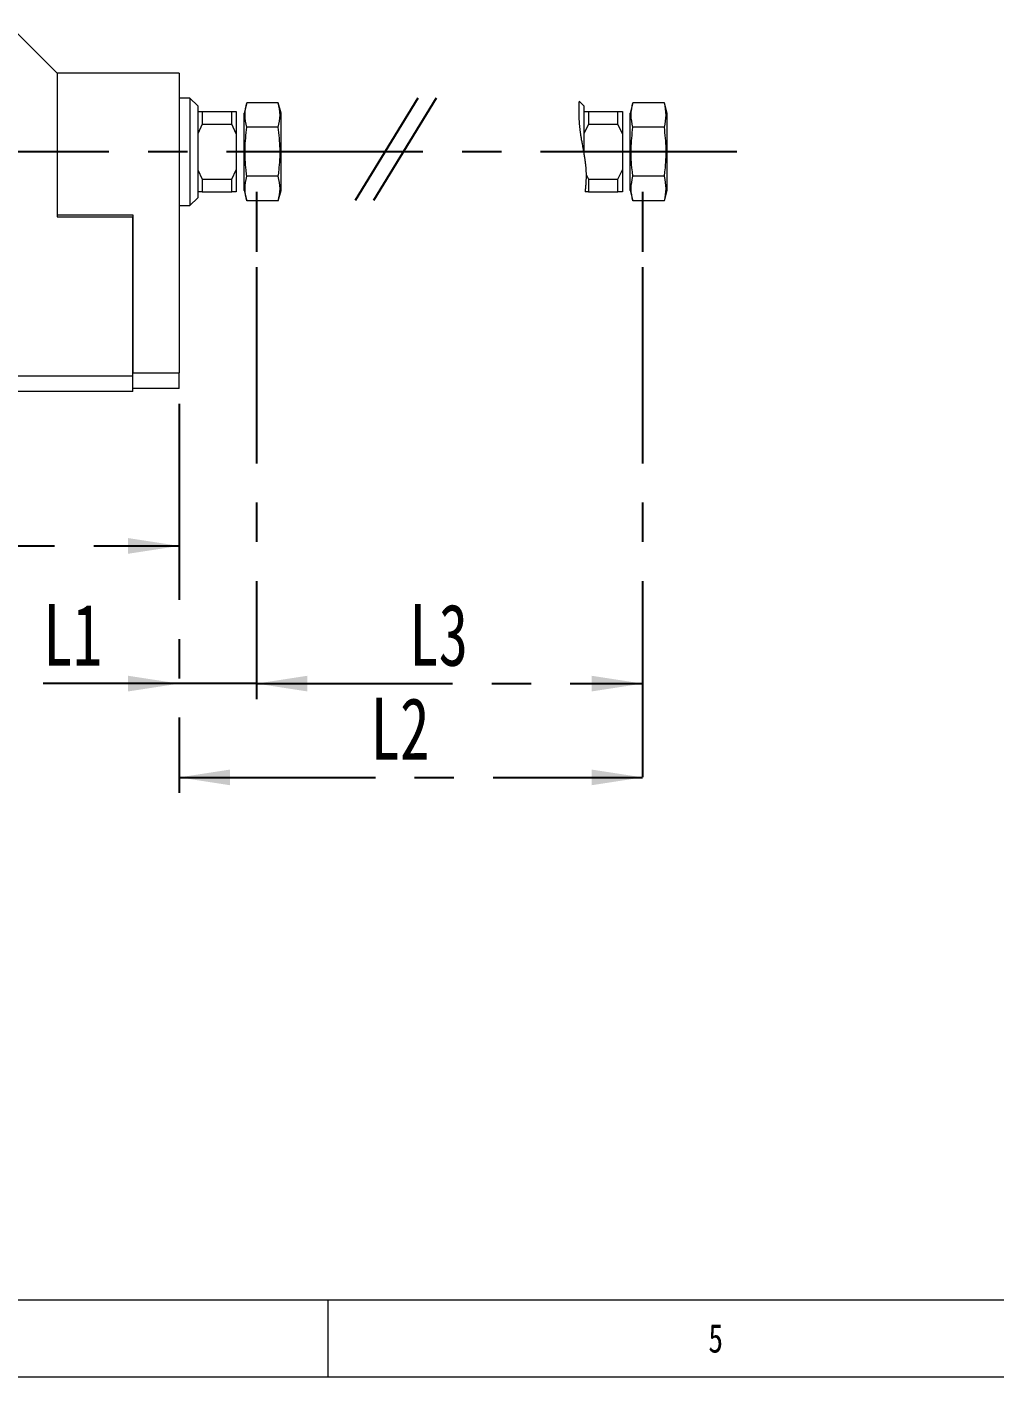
# Paper-space layout '시트2_ENG' of a CAD drawing. Header units: inches. Extents: x 0.2 to 16.3, y 0.2 to 11.5.
# Drawn here: x 7.5 to 9.967, y 0.197 to 3.638 of the extents above; entities that cross this region are included whole.
import ezdxf

# ---------------------------------------------------------------- set-up
doc = ezdxf.new("R2010")
doc.units = ezdxf.units.IN
doc.header["$MEASUREMENT"] = 0
doc.linetypes.add('CENTERX2', pattern=[0.8, 0.5, -0.1, 0.1, -0.1])
doc.layers.add('CENTER_LINE', color=7, linetype='CENTERX2')
doc.layers.add('DIMENSION', color=7, linetype='Continuous')
doc.styles.add('SLDTEXTSTYLE0', font='TXT', dxfattribs={"width": 0.7})
doc.styles.add('SLDTEXTSTYLE2', font='TXT', dxfattribs={"width": 0.75})
doc.dimstyles.new('SLDDIMSTYLE0', dxfattribs={"dimtxt": 0.15748, "dimasz": 0.13, "dimexe": 0, "dimexo": 0.0625, "dimgap": 0.03937, "dimtad": 1, "dimdec": 3, "dimrnd": 1e-09, "dimzin": 12, "dimdsep": 46, "dimtxsty": 'SLDTEXTSTYLE0', "dimsah": 1, "dimcen": 0.09, "dimadec": 0, "dimazin": 3, "dimtfac": 1, "dimtdec": 3, "dimtofl": 0, "dimtmove": 0, "dimatfit": 3, "dimfxl": 1, "dimfrac": 2, "dimtolj": 1, "dimtzin": 12, "dimarcsym": 0})
doc.dimstyles.new('SLDDIMSTYLE1', dxfattribs={"dimtxt": 0.15748, "dimasz": 0.13, "dimexe": 0, "dimexo": 0.0625, "dimgap": 0.03937, "dimtad": 1, "dimdec": 3, "dimrnd": 1e-09, "dimzin": 12, "dimdsep": 46, "dimtxsty": 'SLDTEXTSTYLE0', "dimsah": 1, "dimcen": 0.09, "dimadec": 0, "dimazin": 3, "dimtfac": 1, "dimtdec": 3, "dimtmove": 0, "dimatfit": 0, "dimfxl": 1, "dimfrac": 2, "dimtolj": 1, "dimtzin": 12, "dimarcsym": 0})

# ---------------------------------------------------------------- blocks, each defined once
blk = doc.blocks.new('_D_63')
at = {"layer": 'CENTER_LINE'}
for p, q in [((8.0848, 3.0258), (8.0848, 1.9252)), ((9.069, 3.0258), (9.069, 1.9252)), ((8.0848, 1.9645), (9.069, 1.9645))]:
    blk.add_line(p, q, dxfattribs=at)
for points in [[(8.0848, 1.9645), (8.2148, 1.9445), (8.2148, 1.9845)], [(9.069, 1.9645), (8.939, 1.9845), (8.939, 1.9445)]]:
    blk.add_solid(points, dxfattribs=at)
at = {"layer": 'CENTER_LINE', "insert": (8.4743, 2.1675), "char_height": 0.15748, "attachment_point": 1, "style": 'SLDTEXTSTYLE0'}
blk.add_mtext('L3', dxfattribs=at)
blk = doc.blocks.new('_D_64')
at = {"layer": 'CENTER_LINE'}
for p, q in [((8.0848, 3.0258), (8.0848, 1.9252)), ((7.8879, 2.6777), (7.8879, 1.9252)), ((7.8879, 1.9645), (7.5417, 1.9645)), ((8.0848, 1.9645), (7.8879, 1.9645)), ((8.0848, 1.9645), (8.3348, 1.9645))]:
    blk.add_line(p, q, dxfattribs=at)
for points in [[(7.8879, 1.9645), (7.7579, 1.9845), (7.7579, 1.9445)], [(8.0848, 1.9645), (8.2148, 1.9445), (8.2148, 1.9845)]]:
    blk.add_solid(points, dxfattribs=at)
at = {"layer": 'CENTER_LINE', "insert": (7.5417, 2.1675), "char_height": 0.15748, "attachment_point": 1, "style": 'SLDTEXTSTYLE0'}
blk.add_mtext('L1', dxfattribs=at)
blk = doc.blocks.new('_D_65')
at = {"layer": 'CENTER_LINE'}
for p, q in [((9.069, 3.0258), (9.069, 1.686)), ((7.8879, 2.6777), (7.8879, 1.686)), ((7.8879, 1.7254), (9.069, 1.7254))]:
    blk.add_line(p, q, dxfattribs=at)
for points in [[(7.8879, 1.7254), (8.0179, 1.7054), (8.0179, 1.7454)], [(9.069, 1.7254), (8.939, 1.7454), (8.939, 1.7054)]]:
    blk.add_solid(points, dxfattribs=at)
at = {"layer": 'CENTER_LINE', "insert": (8.3759, 1.9284), "char_height": 0.15748, "attachment_point": 1, "style": 'SLDTEXTSTYLE0'}
blk.add_mtext('L2', dxfattribs=at)
blk = doc.blocks.new('_D_67')
at = {"layer": 'CENTER_LINE'}
for p, q in [((4.4706, 3.1188), (4.4706, 2.2762)), ((7.8879, 2.6777), (7.8879, 2.2762)), ((4.4706, 2.3155), (7.8879, 2.3155))]:
    blk.add_line(p, q, dxfattribs=at)
for points in [[(4.4706, 2.3155), (4.6006, 2.2955), (4.6006, 2.3355)], [(7.8879, 2.3155), (7.7579, 2.3355), (7.7579, 2.2955)]]:
    blk.add_solid(points, dxfattribs=at)
at = {"layer": 'CENTER_LINE', "insert": (5.9378, 2.5185), "char_height": 0.15748, "attachment_point": 1, "style": 'SLDTEXTSTYLE0'}
blk.add_mtext('3.417', dxfattribs=at)

psp = doc.layouts.new('시트2_ENG')

# ---------------------------------------------------------------- linework, layer by layer
at = {"color": 7, "linetype": 'Continuous', "lineweight": 18}
for p, q in [((7.5769, 3.5203), (7.4588, 3.6384)), ((7.5769, 3.5203), (7.5769, 3.1592)), ((7.8879, 3.5203), (7.5769, 3.5203)), ((7.5769, 3.5203), (7.5769, 3.1541)), ((7.8879, 3.5203), (7.8879, 2.7565)), ((7.9155, 3.4573), (7.8879, 3.4573)), ((7.9352, 3.4376), (7.9155, 3.4573)), ((7.9155, 3.4573), (7.9155, 3.1835)), ((8.0604, 3.4453), (8.0533, 3.4187)), ((8.1407, 3.4453), (8.0604, 3.4453)), ((8.1478, 3.4187), (8.1407, 3.4453)), ((8.919, 3.4376), (8.9071, 3.4495)), ((9.0442, 3.4453), (9.0371, 3.4187)), ((9.1245, 3.4453), (9.0442, 3.4453)), ((9.1316, 3.4187), (9.1245, 3.4453)), ((7.9352, 3.4376), (7.9352, 3.2032)), ((7.9352, 3.4226), (7.947, 3.4226)), ((7.947, 3.4226), (7.947, 3.3903)), ((7.947, 3.4226), (8.0218, 3.4226)), ((8.0218, 3.3903), (8.0218, 3.4226)), ((8.0218, 3.4226), (8.0336, 3.4226)), ((8.0336, 3.4226), (8.0336, 3.3662)), ((8.0533, 3.3203), (8.0533, 3.4187)), ((8.1478, 3.3203), (8.1478, 3.4187)), ((8.919, 3.4376), (8.919, 3.3171)), ((8.919, 3.4226), (8.9308, 3.4226)), ((8.9308, 3.4226), (8.9308, 3.3903)), ((8.9308, 3.4226), (9.0056, 3.4226)), ((9.0056, 3.3903), (9.0056, 3.4226)), ((9.0056, 3.4226), (9.0174, 3.4226)), ((9.0174, 3.4226), (9.0174, 3.3662)), ((9.0371, 3.3203), (9.0371, 3.4187)), ((9.1316, 3.3203), (9.1316, 3.4187)), ((7.947, 3.3903), (7.9352, 3.3662)), ((7.947, 3.3903), (8.0218, 3.3903)), ((8.0336, 3.3662), (8.0218, 3.3903)), ((8.1407, 3.3828), (8.0604, 3.3828)), ((8.9308, 3.3903), (8.919, 3.3662)), ((8.9308, 3.3903), (9.0056, 3.3903)), ((9.0174, 3.3662), (9.0056, 3.3903)), ((9.1245, 3.3828), (9.0442, 3.3828)), ((8.0336, 3.3662), (8.0336, 3.2743)), ((9.0174, 3.3662), (9.0174, 3.2743)), ((8.0533, 3.2218), (8.0533, 3.3203)), ((8.1478, 3.2218), (8.1478, 3.3203)), ((9.0371, 3.2218), (9.0371, 3.3203)), ((9.1316, 3.2218), (9.1316, 3.3203)), ((7.9352, 3.2743), (7.947, 3.2502)), ((8.0218, 3.2502), (8.0336, 3.2743)), ((8.0336, 3.2743), (8.0336, 3.2179)), ((9.0056, 3.2502), (9.0174, 3.2743)), ((9.0174, 3.2743), (9.0174, 3.2179)), ((7.947, 3.2502), (8.0218, 3.2502)), ((7.947, 3.2502), (7.947, 3.2179)), ((8.0218, 3.2179), (8.0218, 3.2502)), ((8.1407, 3.2578), (8.0604, 3.2578)), ((8.9249, 3.2623), (8.9308, 3.2502)), ((8.9308, 3.2502), (9.0056, 3.2502)), ((8.9308, 3.2502), (8.9308, 3.2179)), ((9.0056, 3.2179), (9.0056, 3.2502)), ((9.1245, 3.2578), (9.0442, 3.2578)), ((7.9155, 3.1833), (7.9352, 3.2029)), ((7.947, 3.2179), (7.9352, 3.2179)), ((7.9352, 3.2032), (7.9352, 3.2029)), ((7.947, 3.2179), (8.0218, 3.2179)), ((8.0336, 3.2179), (8.0218, 3.2179)), ((8.0533, 3.2218), (8.0604, 3.1952)), ((8.1407, 3.1952), (8.1478, 3.2218)), ((8.9308, 3.2179), (8.9224, 3.2179)), ((8.9308, 3.2179), (9.0056, 3.2179)), ((9.0174, 3.2179), (9.0056, 3.2179)), ((9.0371, 3.2218), (9.0442, 3.1952)), ((9.1245, 3.1952), (9.1316, 3.2218)), ((7.8879, 3.1833), (7.9155, 3.1833)), ((7.9155, 3.1835), (7.9155, 3.1833)), ((8.1407, 3.1952), (8.0604, 3.1952)), ((9.1245, 3.1952), (9.0442, 3.1952)), ((7.5769, 3.1592), (7.7698, 3.1592)), ((7.5769, 3.1541), (7.7698, 3.1541)), ((7.7698, 3.1592), (7.7698, 2.7565)), ((7.7698, 2.7486), (7.7698, 3.1541)), ((7.7698, 2.7565), (7.8879, 2.7565)), ((7.8879, 2.7171), (7.8879, 2.7565)), ((7.7698, 2.7486), (5.0533, 2.7486)), ((7.7698, 2.7092), (7.7698, 2.7486)), ((7.7698, 2.7092), (5.0533, 2.7092)), ((7.8879, 2.7171), (7.7698, 2.7171)), ((0.3937, 0.3937), (16.1516, 0.3937)), ((8.2677, 0.1969), (8.2677, 0.3937)), ((0.1969, 0.1969), (16.3386, 0.1969))]:
    psp.add_line(p, q, dxfattribs=at)
at = {"color": 7, "linetype": 'Continuous', "lineweight": 18, "flags": 128}
psp.add_lwpolyline([(8.9071, 3.4495), (8.9069, 3.4477), (8.9068, 3.4459), (8.9067, 3.4441), (8.9066, 3.4421), (8.9065, 3.44), (8.9064, 3.438), (8.9063, 3.436), (8.9063, 3.434), (8.9062, 3.432), (8.9062, 3.43), (8.9062, 3.4278), (8.9061, 3.4257), (8.9061, 3.4235), (8.9061, 3.4213), (8.9061, 3.4191), (8.9062, 3.4173), (8.9062, 3.4155), (8.9063, 3.4137), (8.9063, 3.4119), (8.9064, 3.4102), (8.9064, 3.4084), (8.9065, 3.4067), (8.9066, 3.4051), (8.9067, 3.4034), (8.9068, 3.4018), (8.9069, 3.4001), (8.907, 3.3984), (8.9071, 3.3967), (8.9072, 3.395), (8.9074, 3.3933), (8.9075, 3.3916), (8.9077, 3.3899), (8.9078, 3.388), (8.908, 3.386), (8.9082, 3.3841), (8.9085, 3.3821), (8.9087, 3.3802), (8.9089, 3.3782), (8.9092, 3.3763), (8.9094, 3.3743), (8.9097, 3.3724), (8.9099, 3.3705), (8.9102, 3.3686), (8.9105, 3.3665), (8.9108, 3.3644), (8.9111, 3.3623), (8.9115, 3.3602), (8.9118, 3.3581), (8.9121, 3.356), (8.9125, 3.354), (8.9128, 3.3519), (8.9132, 3.3494), (8.9137, 3.3468), (8.9141, 3.3443), (8.9146, 3.3418), (8.915, 3.3393), (8.9156, 3.3361), (8.9162, 3.3329), (8.9168, 3.3297), (8.9173, 3.3265), (8.9179, 3.3234), (8.9185, 3.3202), (8.919, 3.3171), (8.9195, 3.3144), (8.9199, 3.3117), (8.9204, 3.309), (8.9208, 3.3063), (8.9211, 3.3042), (8.9214, 3.302), (8.9217, 3.2999), (8.922, 3.2978), (8.9223, 3.2956), (8.9226, 3.2934), (8.9229, 3.2912), (8.9231, 3.289), (8.9234, 3.2868), (8.9235, 3.2851), (8.9237, 3.2834), (8.9239, 3.2816), (8.924, 3.2799), (8.9242, 3.2782), (8.9243, 3.2764), (8.9244, 3.2746), (8.9245, 3.2729), (8.9246, 3.2711), (8.9247, 3.2693), (8.9248, 3.2676), (8.9248, 3.2658), (8.9249, 3.2641), (8.9249, 3.2623), (8.9249, 3.2606), (8.9249, 3.259), (8.9249, 3.2573), (8.9249, 3.2556), (8.9249, 3.2539), (8.9248, 3.2521), (8.9248, 3.2504), (8.9247, 3.2487), (8.9246, 3.2469), (8.9245, 3.2451), (8.9245, 3.2433), (8.9243, 3.2414), (8.9242, 3.2396), (8.9241, 3.2378), (8.924, 3.2356), (8.9238, 3.2333), (8.9236, 3.2311), (8.9234, 3.2289), (8.9232, 3.2267), (8.923, 3.2238), (8.9227, 3.2208), (8.9224, 3.2179)], dxfattribs=at)
at = {"color": 7, "linetype": 'Continuous', "lineweight": 18}
for points, knots in [([(8.0604, 3.3828), (8.0582, 3.3931), (8.0537, 3.4139), (8.0582, 3.4348), (8.0604, 3.4453)], [0, 0, 0, 0, 0.495216, 1, 1, 1, 1]), ([(8.1407, 3.3828), (8.1429, 3.3931), (8.1474, 3.4139), (8.1429, 3.4348), (8.1407, 3.4453)], [0, 0, 0, 0, 0.495216, 1, 1, 1, 1]), ([(9.0442, 3.3828), (9.042, 3.3931), (9.0375, 3.4139), (9.042, 3.4348), (9.0442, 3.4453)], [0, 0, 0, 0, 0.495288, 1, 1, 1, 1]), ([(9.1245, 3.3828), (9.1267, 3.3931), (9.1312, 3.4139), (9.1267, 3.4348), (9.1245, 3.4453)], [0, 0, 0, 0, 0.495288, 1, 1, 1, 1]), ([(8.0604, 3.2578), (8.0598, 3.263), (8.0568, 3.2862), (8.0545, 3.3281), (8.0584, 3.3645), (8.0604, 3.3828)], [0, 0, 0, 0, 0.126972, 0.560077, 1, 1, 1, 1]), ([(8.1407, 3.2578), (8.1413, 3.263), (8.1442, 3.2862), (8.1466, 3.3281), (8.1426, 3.3645), (8.1407, 3.3828)], [0, 0, 0, 0, 0.126972, 0.560077, 1, 1, 1, 1]), ([(9.0442, 3.2578), (9.0436, 3.263), (9.0407, 3.2862), (9.0383, 3.3281), (9.0423, 3.3645), (9.0442, 3.3828)], [0, 0, 0, 0, 0.126971, 0.560077, 1, 1, 1, 1]), ([(9.1245, 3.2578), (9.1251, 3.263), (9.1281, 3.2862), (9.1304, 3.3281), (9.1265, 3.3645), (9.1245, 3.3828)], [0, 0, 0, 0, 0.126971, 0.560077, 1, 1, 1, 1]), ([(8.0604, 3.1952), (8.0582, 3.2056), (8.0537, 3.2264), (8.0582, 3.2472), (8.0604, 3.2578)], [0, 0, 0, 0, 0.4952157, 1, 1, 1, 1]), ([(8.1407, 3.1952), (8.1429, 3.2056), (8.1474, 3.2264), (8.1429, 3.2472), (8.1407, 3.2578)], [0, 0, 0, 0, 0.495216, 1, 1, 1, 1]), ([(9.0442, 3.1952), (9.042, 3.2056), (9.0375, 3.2264), (9.042, 3.2472), (9.0442, 3.2578)], [0, 0, 0, 0, 0.4952878, 1, 1, 1, 1]), ([(9.1245, 3.1952), (9.1267, 3.2056), (9.1312, 3.2264), (9.1267, 3.2472), (9.1245, 3.2578)], [0, 0, 0, 0, 0.4952878, 1, 1, 1, 1])]:
    psp.add_open_spline(points, degree=3, knots=knots, dxfattribs=at)
at = {"layer": 'CENTER_LINE'}
psp.add_line((9.309, 3.3203), (4.1479, 3.3203), dxfattribs=at)
at = {"layer": 'DIMENSION'}
for p, q in [((8.4966, 3.4568), (8.3368, 3.1957)), ((8.5429, 3.4568), (8.3831, 3.1957)), ((8.0848, 3.2178), (8.0848, 3.0652)), ((9.069, 3.2178), (9.069, 3.0652))]:
    psp.add_line(p, q, dxfattribs=at)

# ---------------------------------------------------------------- texts
at = {"color": 7, "linetype": 'Continuous', "lineweight": 0, "insert": (9.2367, 0.332), "char_height": 0.0729, "attachment_point": 1, "style": 'SLDTEXTSTYLE2'}
psp.add_mtext('5', dxfattribs=at)

# ---------------------------------------------------------------- dimensions: what is measured, and where the dimension line sits
at = {"layer": 'CENTER_LINE'}
dim = psp.add_linear_dim(base=(7.8879, 2.3155), p1=(4.4706, 3.1581), p2=(7.8879, 2.7171), dimstyle='SLDDIMSTYLE0', dxfattribs=at)
dim.commit()
dim.dimension.update_dxf_attribs({"geometry": '_D_67', "text_midpoint": (6.1793, 2.3155), "dimtype": 160})
for base, p1, p2, text, dimstyle, picture, middle in [((7.8879, 1.9645), (8.0848, 3.0652), (7.8879, 2.7171), 'L1', 'SLDDIMSTYLE1', '_D_64', (7.6443, 1.9645)), ((9.069, 1.7254), (7.8879, 2.7171), (9.069, 3.0652), 'L2', 'SLDDIMSTYLE0', '_D_65', (8.4785, 1.7254)), ((9.069, 1.9645), (8.0848, 3.0652), (9.069, 3.0652), 'L3', 'SLDDIMSTYLE0', '_D_63', (8.5769, 1.9645))]:
    dim = psp.add_linear_dim(base=base, p1=p1, p2=p2, text=text, dimstyle=dimstyle, dxfattribs=at)
    dim.commit()
    dim.dimension.update_dxf_attribs({"geometry": picture, "text_midpoint": middle, "dimtype": 160})

doc.saveas('drawing.dxf')
